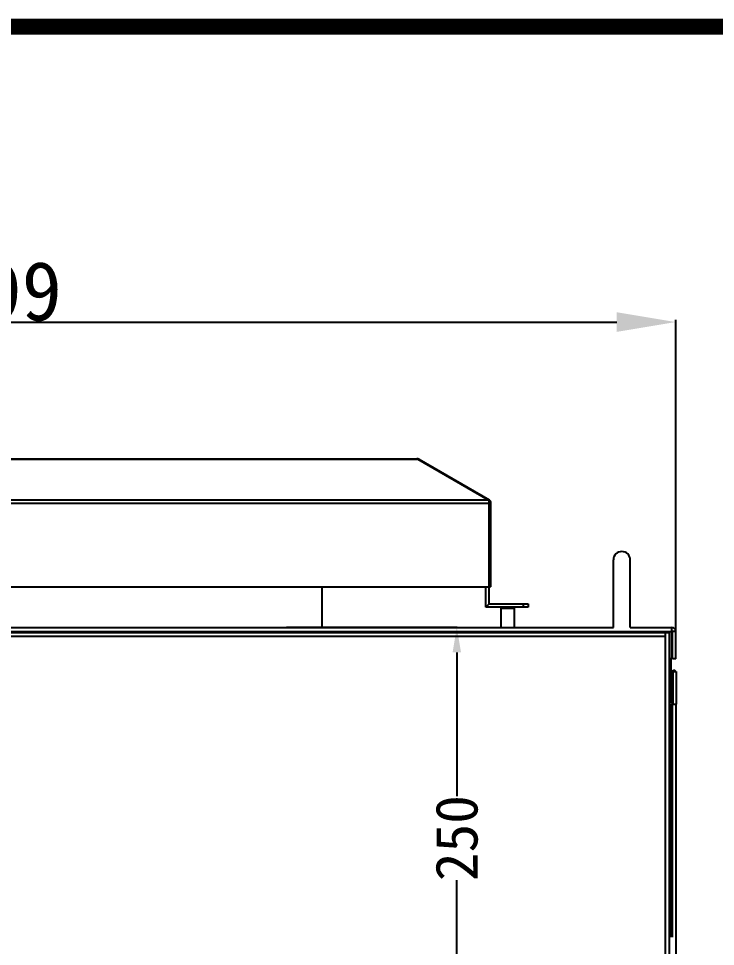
# Model space of a CAD drawing. Extents: x 81437 to 204847, y -54597 to -29444.
# Drawn here: x 82351 to 82764, y -43253 to -42703 of the extents above; entities that cross this region are included whole.
import ezdxf
from ezdxf.enums import TextEntityAlignment as Align

# ---------------------------------------------------------------- set-up
doc = ezdxf.new("R2010")
doc.units = 0
doc.header["$LTSCALE"] = 100
doc.header["$MEASUREMENT"] = 0
doc.layers.add('t', color=1, linetype='Continuous')
doc.layers.add('细实线', color=7, linetype='Continuous', lineweight=20)
doc.styles.get("Standard").update_dxf_attribs({"font": ''})
doc.styles.add('微软雅黑', font='')
doc.styles.get('Standard').set_extended_font_data('SimSun')
doc.styles.get('微软雅黑').set_extended_font_data('Microsoft YaHei')
doc.dimstyles.new('ISO-25', dxfattribs={"dimtxt": 35, "dimasz": 35, "dimexe": 1.25, "dimexo": 0.625, "dimtad": 1, "dimtoh": 1, "dimdec": 0, "dimtxsty": 'Standard', "dimcen": 2.5, "dimadec": 0, "dimazin": 0, "dimtfac": 1, "dimtdec": 0, "dimtmove": 0, "dimatfit": 3, "dimfxl": 1, "dimarcsym": 0})
doc.dimstyles.new('STANDARD$0', dxfattribs={"dimtxt": 25, "dimasz": 15, "dimexe": 0.18, "dimexo": 0.0625, "dimgap": 0.09, "dimtad": 0, "dimdec": 0, "dimzin": 0, "dimdsep": 46, "dimtxsty": 'Standard', "dimcen": 0.09, "dimadec": 0, "dimazin": 0, "dimtfac": 1, "dimtdec": 0, "dimtofl": 0, "dimtmove": 0, "dimatfit": 3, "dimfxl": 1, "dimtolj": 1, "dimtzin": 0, "dimarcsym": 0})

# ---------------------------------------------------------------- blocks, each defined once
blk = doc.blocks.new('*D105')
at = {"color": 0, "lineweight": -2, "transparency": 16777216}
for p, q in [((81941.85, -43062.97), (81941.85, -42881.39)), ((81976.85, -42882.64), (82705.61, -42882.64)), ((82740.61, -43065.27), (82740.61, -42881.39))]:
    blk.add_line(p, q, dxfattribs=at)
at = {"color": 0, "transparency": 16777216}
for points in [[(81976.85, -42876.81), (81976.85, -42888.48), (81941.85, -42882.64)], [(82705.61, -42888.48), (82705.61, -42876.81), (82740.61, -42882.64)]]:
    blk.add_solid(points, dxfattribs=at)
at = {"layer": 'Defpoints', "color": 0, "transparency": 16777216}
for p in [(82740.61, -42882.64), (81941.85, -43063.6), (82740.61, -43065.9)]:
    blk.add_point(p, dxfattribs=at)
at = {"color": 0, "transparency": 16777216, "insert": (82341.23, -42864.52), "char_height": 35, "attachment_point": 5}
blk.add_mtext('799', dxfattribs=at)
blk = doc.blocks.new('*D100')
at = {"layer": 'Defpoints', "color": 0, "transparency": 16777216}
for p in [(82510, -43063.43), (82610.87, -43063.43), (82510, -43313.43)]:
    blk.add_point(p, dxfattribs=at)
at = {"layer": '细实线', "color": 0, "lineweight": -2, "transparency": 16777216}
for p, q in [((82510.06, -43063.43), (82611.05, -43063.43)), ((82610.87, -43078.43), (82610.87, -43163.48)), ((82610.87, -43298.43), (82610.87, -43213.39)), ((82510.06, -43313.43), (82611.05, -43313.43))]:
    blk.add_line(p, q, dxfattribs=at)
at = {"layer": '细实线', "color": 0, "transparency": 16777216}
for points in [[(82613.37, -43078.43), (82608.37, -43078.43), (82610.87, -43063.43)], [(82608.37, -43298.43), (82613.37, -43298.43), (82610.87, -43313.43)]]:
    blk.add_solid(points, dxfattribs=at)
at = {"layer": '细实线', "color": 0, "transparency": 16777216, "insert": (82610.87, -43188.43), "char_height": 25, "attachment_point": 5, "rotation": 90}
blk.add_mtext('\\A1;250', dxfattribs=at)
blk = doc.blocks.new('图框')
at = {"layer": 't', "color": 7, "const_width": 9.62}
blk.add_lwpolyline([(4109.48, -3210.44), (4109.48, -58.86), (-6.16, -58.86), (-6.16, -3210.44)], close=True, dxfattribs=at)
at = {"color": 7, "style": '微软雅黑', "flags": 8}
for tag, p, height in [('DWG.NAME:', (1375.47, -2969.24), 25), ('DWG.NO.:', (3122.02, -3089.26), 24), ('图纸编号', (3309.2, -3111.27), 24), ('FILENO.:', (3122.51, -3164.97), 24), ('文档号', (3311.56, -3182.99), 24)]:
    blk.add_attdef(tag, p, '', height=height, dxfattribs=at)
at = {"color": 7, "style": '微软雅黑', "width": 0.8, "flags": 8}
for tag, p, height in [('PROJECT_NAME', (3324.74, -2969.19), 25), ('PROJECTNAME:', (3119.32, -2971.67), 24)]:
    blk.add_attdef(tag, p, '', height=height, dxfattribs=at)
at = {"color": 7, "style": '微软雅黑', "flags": 8}
for tag, p in [('图纸名称:', (1371.65, -3024.79)), ('项目名称', (3272.9, -3045.63))]:
    blk.add_attdef(tag, text='', height=25, dxfattribs=at).set_placement(p, align=Align.BOTTOM_LEFT)
for tag, height, width, p in [('RENLIU', 24, 0.7, (692.03, -3009.24)), ('SHUFENWANG', 24, 0.7, (879.63, -3009.24)), ('FANGHOU', 24, 0.7, (1063.57, -3009.24)), ('DANDANLI', 24, 0.7, (1243.85, -3009.24)), ('#10STATIONONTROLCABINETCOVER', 30, 0.6, (1771.74, -3076.04)), ('HANGZHOUHOLLYSYSAUTOMATIONCO.,LTD.', 24, 0.7, (2763.92, -3104.58))]:
    blk.add_attdef(tag, text='', height=height, dxfattribs=dict(at, width=width)).set_placement(p, align=Align.MIDDLE)
at = {"color": 7, "flags": 8}
blk.add_attdef('A', text='', height=23, dxfattribs=at).set_placement((53.74, -3033.74), align=Align.MIDDLE)
at = {"color": 7, "style": '微软雅黑', "flags": 8}
for tag, height, p in [('设计时间', 23, (207.7, -3033.74)), ('刘仁', 23, (692.03, -3061.05)), ('王姝芬', 23, (879.63, -3061.05)), ('侯方', 23, (1063.57, -3061.05)), ('李丹丹', 23, (1243.85, -3061.05)), ('PAGEXOFX', 24, (3947.55, -3097.94)), ('REV.', 24, (53.22, -3121.91)), ('DATE', 24, (202.74, -3121.91)), ('DESCRIPTION', 24, (445.56, -3121.91)), ('PREPARED', 24, (692.03, -3121.91)), ('CHECKED', 24, (879.63, -3121.91)), ('SIGNED', 24, (1063.57, -3121.91)), ('APPROVED', 24, (1243.85, -3121.91)), ('图纸名称', 30, (1771.74, -3153.56)), ('第几页共几页', 24, (3947.55, -3172.94))]:
    blk.add_attdef(tag, text='', height=height, dxfattribs=at).set_placement(p, align=Align.MIDDLE)

msp = doc.modelspace()

# ---------------------------------------------------------------- linework, layer by layer
at = {"color": 7, "linetype": 'Continuous'}
for p, q in [((82094.4, -42963.89), (82587.82, -42963.89)), ((82095, -42963.6), (82587.22, -42963.6)), ((82587.82, -42963.89), (82629.51, -42987.96)), ((82588.32, -42963.89), (82588.19, -42964.11)), ((82588.32, -42963.89), (82630.01, -42987.96)), ((82052.11, -42989.87), (82630.11, -42989.87)), ((82052.71, -42987.96), (82629.51, -42987.96)), ((82630.01, -42987.96), (82629.72, -42988.47)), ((82630.11, -43039.6), (82630.11, -42989.87)), ((82631.11, -42989.87), (82630.11, -42989.87)), ((82631.11, -43039.6), (82631.11, -42989.87)), ((82703.61, -43063.6), (82703.61, -43023.6)), ((82713.61, -43063.6), (82713.61, -43023.6)), ((82052.11, -43039.6), (82630.11, -43039.6)), ((82531.11, -43063.6), (82531.11, -43039.6)), ((82628.11, -43051.6), (82628.11, -43039.6)), ((82630.11, -43049.6), (82630.11, -43039.6)), ((82631.11, -43039.6), (82630.11, -43039.6)), ((82628.11, -43051.6), (82630.11, -43049.6)), ((82653.11, -43051.6), (82628.11, -43051.6)), ((82630.11, -43049.6), (82653.11, -43049.6)), ((82637.61, -43051.6), (82637.11, -43052.1)), ((82637.11, -43063.6), (82637.11, -43052.1)), ((82637.11, -43052.1), (82645.11, -43052.1)), ((82644.61, -43051.6), (82645.11, -43052.1)), ((82645.11, -43063.6), (82645.11, -43052.1)), ((82650.11, -43049.6), (82650.11, -43051.6)), ((82653.11, -43049.6), (82653.11, -43051.6)), ((81979.21, -43063.6), (82703.61, -43063.6)), ((82713.61, -43063.6), (82738.31, -43063.6)), ((82738.31, -43082.1), (82738.31, -43063.6)), ((81943.91, -43065.9), (82738.31, -43065.9)), ((81944.91, -43066.6), (82736.91, -43066.6)), ((82734.61, -43068.9), (81947.21, -43068.9)), ((82734.61, -45041.6), (82734.61, -43066.6)), ((82736.91, -45041.6), (82736.91, -43066.6)), ((82738.61, -43082.1), (82738.61, -43065.9)), ((82740.61, -43065.9), (82738.61, -43065.9)), ((82740.61, -43082.1), (82740.61, -43065.9)), ((82738.31, -43082.1), (82736.91, -43082.1)), ((82737.91, -43106.7), (82737.91, -43082.1)), ((82740.61, -43082.1), (82738.61, -43082.1)), ((82738.51, -43106.2), (82738.51, -43090.3)), ((82738.51, -43090.3), (82738.91, -43090.3)), ((82738.91, -43089.6), (82738.91, -43109.1)), ((82738.91, -43089.6), (82740.91, -43089.6)), ((82740.91, -43089.6), (82740.91, -43109.1)), ((82736.91, -43106.7), (82738.01, -43106.7)), ((82738.91, -43107.9), (82736.91, -43107.9)), ((82738.01, -43106.7), (82738.01, -43107.9)), ((82738.51, -43106.2), (82738.91, -43106.2)), ((82736.91, -43109.1), (82738.01, -43109.1)), ((82738.01, -43247.1), (82738.01, -43109.1)), ((82738.51, -43109.1), (82738.01, -43109.1)), ((82738.51, -43109.1), (82738.51, -43247.1)), ((82738.51, -43109.1), (82740.91, -43109.1)), ((82740.91, -45021.1), (82740.91, -43109.1))]:
    msp.add_line(p, q, dxfattribs=at)
for centre, radius, start, end in [((82587.22, -42965.8), 2.2, 60, 90), ((82602.83, -42996.62), 28.1, 15.011, 15.4839), ((82628.91, -42989.87), 2.2, 0, 60), ((82708.61, -43023.6), 5, 0, 180), ((82738.31, -43065.9), 2.3, 0, 90), ((82738.31, -43065.9), 0.3, 0, 90), ((82739.71, -43090.3), 1.2, 32.7273, 180), ((82738.01, -43106.2), 0.5, 270, 0), ((82738.01, -43106.2), 1.7, 270, 302.2595)]:
    msp.add_arc(centre, radius, start, end, dxfattribs=at)
for points, start_tangent, end_tangent in [([(82587.42, -42963.63), (82587.22, -42963.6)], (-0.949224, 0.3146), (-1, 0)), ([(82587.62, -42963.73), (82587.42, -42963.63)], (-0.835895, 0.548889), (-0.949224, 0.3146)), ([(82587.82, -42963.89), (82587.62, -42963.73)], (-0.721412, 0.692506), (-0.835895, 0.548889)), ([(82629.51, -42987.96), (82629.71, -42988.46)], (0.461961, -0.8869), (0.319262, -0.947666)), ([(82629.71, -42988.46), (82629.91, -42989.12)], (0.319262, -0.947666), (0.267211, -0.963638)), ([(82629.97, -42989.34), (82630.11, -42989.87)], (0.259249, -0.96581), (0.252028, -0.96772))]:
    msp.add_spline(points, degree=3, dxfattribs=dict(at, start_tangent=start_tangent, end_tangent=end_tangent))

# ---------------------------------------------------------------- block references
at = {"color": 1}
msp.add_blockref('图框', (81531.29, -42648.76), dxfattribs=at)

# ---------------------------------------------------------------- dimensions: what is measured, and where the dimension line sits
at = {"color": 3}
dim = msp.add_linear_dim(base=(82740.61, -42882.64), p1=(81941.85, -43063.6), p2=(82740.61, -43065.9), dimstyle='ISO-25', dxfattribs=at)
dim.commit()
dim.dimension.update_dxf_attribs({"geometry": '*D105', "text_midpoint": (82341.23, -42864.52)})
at = {"layer": '细实线', "color": 3}
dim = msp.add_linear_dim(base=(82610.87, -43063.43), p1=(82510, -43313.43), p2=(82510, -43063.43), angle=90, dimstyle='STANDARD$0', dxfattribs=at)
dim.commit()
dim.dimension.update_dxf_attribs({"geometry": '*D100', "text_midpoint": (82610.87, -43188.43)})

doc.saveas('drawing.dxf')
